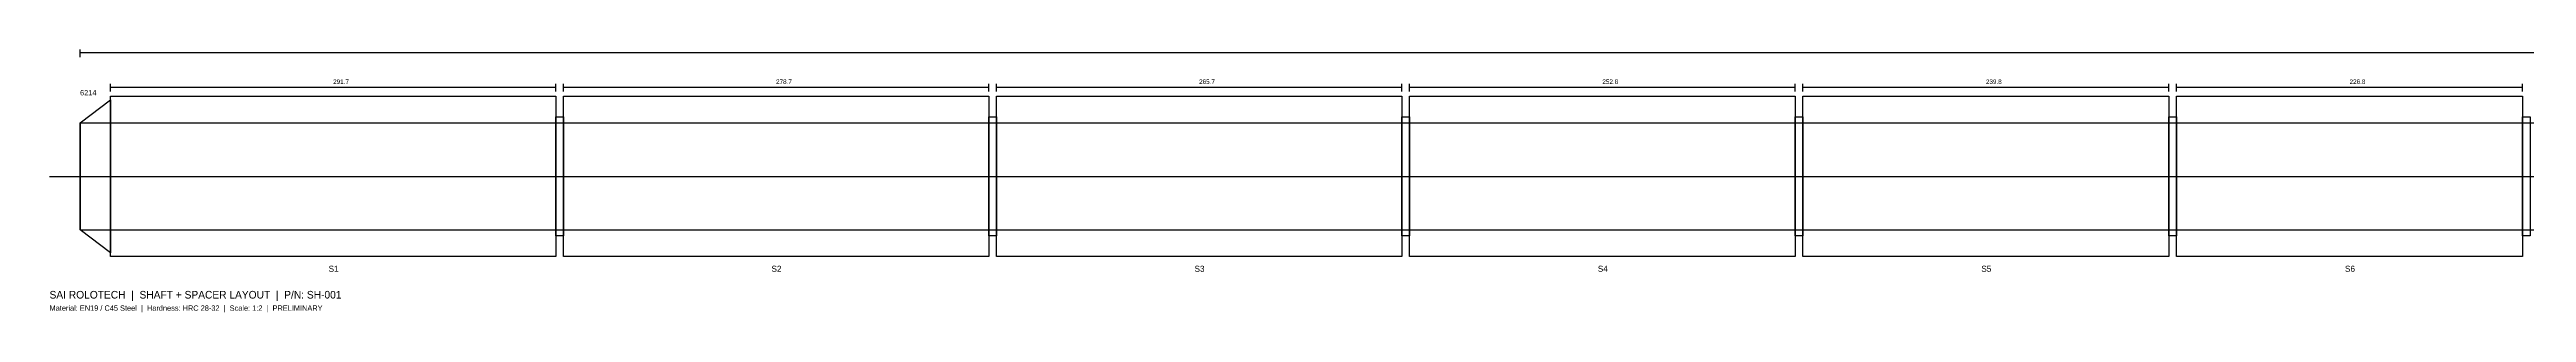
# Model space of a CAD drawing. Header units: metres. Extents: x -20 to 3300, y -89 to 86.
# Drawn here: x -20 to 1603, y -89 to 83 of the extents above; entities that cross this region are included whole.
import ezdxf

# ---------------------------------------------------------------- set-up
doc = ezdxf.new("R2010")
doc.units = ezdxf.units.M
for name, color, linetype in [('CENTRE', 1, 'Continuous'), ('DIMENSION', 2, 'Continuous'), ('HATCH', 8, 'Continuous'), ('NOTES', 3, 'Continuous'), ('OUTLINE', 7, 'Continuous'), ('TITLE', 4, 'Continuous')]:
    doc.layers.add(name, color=color, linetype=linetype)

msp = doc.modelspace()

# ---------------------------------------------------------------- linework, layer by layer
at = {"layer": 'CENTRE'}
msp.add_line((-20, 0), (3272.7, 0), dxfattribs=at)
at = {"layer": 'DIMENSION', "color": 2}
for p, q in [((0, 78), (0, 83)), ((0, 81), (3252.7, 81)), ((20, 55.5), (20, 60.5)), ((20, 58.5), (311.7, 58.5)), ((311.7, 55.5), (311.7, 60.5)), ((316.7, 55.5), (316.7, 60.5)), ((316.7, 58.5), (595.4, 58.5)), ((595.4, 55.5), (595.4, 60.5)), ((600.4, 55.5), (600.4, 60.5)), ((600.4, 58.5), (866.1, 58.5)), ((866.1, 55.5), (866.1, 60.5)), ((871.1, 55.5), (871.1, 60.5)), ((871.1, 58.5), (1123.9, 58.5)), ((1123.9, 55.5), (1123.9, 60.5)), ((1128.9, 55.5), (1128.9, 60.5)), ((1128.9, 58.5), (1368.7, 58.5)), ((1368.7, 55.5), (1368.7, 60.5)), ((1373.7, 55.5), (1373.7, 60.5)), ((1373.7, 58.5), (1600.5, 58.5)), ((1600.5, 55.5), (1600.5, 60.5))]:
    msp.add_line(p, q, dxfattribs=at)
at = {"layer": 'HATCH'}
for points in [[(311.7, 39), (316.7, 39), (316.7, -39), (311.7, -39)], [(595.4, 39), (600.4, 39), (600.4, -39), (595.4, -39)], [(866.1, 39), (871.1, 39), (871.1, -39), (866.1, -39)], [(1123.9, 39), (1128.9, 39), (1128.9, -39), (1123.9, -39)], [(1368.7, 39), (1373.7, 39), (1373.7, -39), (1368.7, -39)], [(1600.5, 39), (1605.5, 39), (1605.5, -39), (1600.5, -39)]]:
    msp.add_lwpolyline(points, close=True, dxfattribs=at)
at = {"layer": 'OUTLINE'}
for p, q in [((0, 35), (3252.7, 35)), ((0, 35), (0, -35)), ((0, -35), (3252.7, -35))]:
    msp.add_line(p, q, dxfattribs=at)
for points in [[(0, 35), (20, 50), (20, -50), (0, -35)], [(20, 52.5), (311.7, 52.5), (311.7, -52.5), (20, -52.5)], [(316.7, 52.5), (595.4, 52.5), (595.4, -52.5), (316.7, -52.5)], [(600.4, 52.5), (866.1, 52.5), (866.1, -52.5), (600.4, -52.5)], [(871.1, 52.5), (1123.9, 52.5), (1123.9, -52.5), (871.1, -52.5)], [(1128.9, 52.5), (1368.7, 52.5), (1368.7, -52.5), (1128.9, -52.5)], [(1373.7, 52.5), (1600.5, 52.5), (1600.5, -52.5), (1373.7, -52.5)]]:
    msp.add_lwpolyline(points, close=True, dxfattribs=at)

# ---------------------------------------------------------------- texts
at = {"layer": 'DIMENSION'}
for s, p in [('291.7', (165.85, 60.5)), ('278.7', (456.05, 60.5)), ('265.7', (733.25, 60.5)), ('252.8', (997.5, 60.5)), ('239.8', (1248.8, 60.5)), ('226.8', (1487.1, 60.5))]:
    msp.add_text(s, height=3, dxfattribs=at).set_placement(p)
at = {"layer": 'NOTES'}
for s, p in [('6214', (0, 53)), ('Material: EN19 / C45 Steel  |  Hardness: HRC 28-32  |  Scale: 1:2  |  PRELIMINARY', (-20, -88))]:
    msp.add_text(s, height=3.5, dxfattribs=at).set_placement(p)
at = {"layer": 'TITLE'}
for s, height, p in [('S1', 4, (162.85, -62.5)), ('S2', 4, (453.05, -62.5)), ('S3', 4, (730.25, -62.5)), ('S4', 4, (994.5, -62.5)), ('S5', 4, (1245.8, -62.5)), ('S6', 4, (1484.1, -62.5)), ('SAI ROLOTECH  |  SHAFT + SPACER LAYOUT  |  P/N: SH-001', 5, (-20, -80))]:
    msp.add_text(s, height=height, dxfattribs=at).set_placement(p)

doc.saveas('drawing.dxf')
